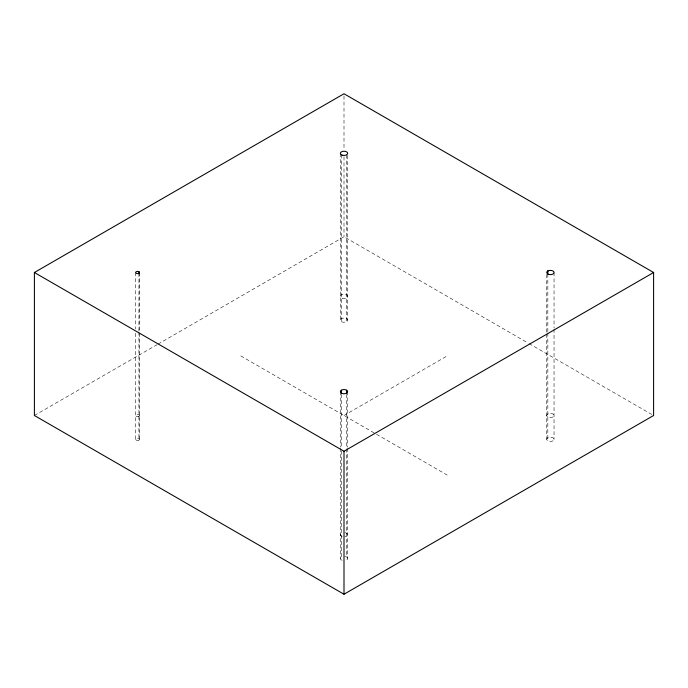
<?xml version="1.0" encoding="UTF-8"?>
<svg xmlns="http://www.w3.org/2000/svg" width="688" height="688" viewBox="0 0 688 688"><rect width="100%" height="100%" fill="white"/><g stroke="black" fill="none" stroke-linecap="round" stroke-linejoin="round"><path stroke-width="0.52" stroke-dasharray="3.44 2.58" d="M138.916 440.122L139.225 439.899A1.901 1.092 0 0 0 138.967 438.574L138.58 438.394A1.901 1.092 0 0 0 136.069 438.686A1.901 1.092 0 0 0 136.353 440.157A1.901 1.092 0 0 0 138.916 440.122L138.942 331.969M34.4 415.5L157.122 344.645M158.051 344.112L344 236.749L528.083 343.037M344 415.5L447.2 355.92M529.02 343.57L651.742 414.425M240.8 355.92L375.614 433.75M376.542 434.283L447.2 475.081M554.046 272.594L554.046 328.09M554.046 329.156L554.046 439.426M547.829 273.979L547.829 331.848M547.829 332.915L547.829 440.819M546.754 274.538L546.754 333.233M546.754 334.299L546.754 439.236M347.646 155.471L347.646 320.169A3.646 2.107 0 0 1 342.177 321.993A3.646 2.107 0 0 1 342.177 318.346A3.646 2.107 0 0 1 347.646 320.169M347.646 391.661L347.646 447.157M347.646 448.223L347.646 558.493A3.646 2.107 0 0 1 344.946 560.531M346.58 154.826L346.58 321.657M346.58 394.448L346.58 447.802M346.58 448.868L346.58 557.005M344 95.89L344 149.244M344 156.718L344 236.749M341.42 154.826L341.42 321.657M341.42 394.448L341.42 446.736M341.42 451.001L341.42 557.005M340.354 153.338L340.354 320.169M340.354 391.661L340.354 447.157M340.354 448.223L340.354 558.493M139.501 272.517L139.501 332.278M139.501 333.345L139.501 439.348M138.942 273.274L138.942 331.487M135.699 272.482L135.699 329.045M135.699 333.31L135.699 439.314M344.946 532.632A3.646 2.107 0 0 1 347.646 534.662A3.646 2.107 0 0 1 344.946 536.7M342.177 536.485A3.646 2.107 0 0 1 342.177 532.839M344.946 556.463A3.646 2.107 0 0 1 347.646 558.493M342.177 560.324A3.646 2.107 0 0 1 342.177 556.669M139.225 416.068L138.916 416.292A1.901 1.092 0 0 1 136.353 416.326A1.901 1.092 0 0 1 136.069 414.855A1.901 1.092 0 0 1 138.58 414.563L138.967 414.735A1.901 1.092 0 0 1 139.225 416.068M547.94 413.944L547.321 414.365A3.646 2.107 0 0 0 547.708 416.919L548.439 417.272A3.646 2.107 0 0 0 553.29 416.782A3.646 2.107 0 0 0 552.868 413.944A3.646 2.107 0 0 0 547.94 413.944M547.94 437.774L547.321 438.196A3.646 2.107 0 0 0 547.708 440.75L548.439 441.111A3.646 2.107 0 0 0 553.29 440.621A3.646 2.107 0 0 0 552.868 437.783A3.646 2.107 0 0 0 547.94 437.774M342.177 298.162A3.646 2.107 0 0 0 347.646 296.339A3.646 2.107 0 0 0 342.177 294.507A3.646 2.107 0 0 0 342.177 298.162"/><path stroke-width="1.03" d="M34.4 272.5L344 93.757L653.6 272.5L653.6 415.5L344 594.243L34.4 415.5L34.4 272.5L344 451.251L653.6 272.5M547.829 271.02L547.829 274.22M346.58 390.173L346.58 393.373M344 451.251L344 594.243M341.42 390.173L341.42 393.373M138.942 271.726L138.942 273.858M139.225 273.067L138.916 273.291A1.901 1.092 0 0 1 136.353 273.325A1.901 1.092 0 0 1 136.069 271.855A1.901 1.092 0 0 1 138.58 271.562L138.967 271.743A1.901 1.092 0 0 1 139.225 273.067M547.94 270.943L547.321 271.364A3.646 2.107 0 0 0 547.708 273.919L548.439 274.28A3.646 2.107 0 0 0 553.29 273.781A3.646 2.107 0 0 0 552.868 270.952A3.646 2.107 0 0 0 547.94 270.943M342.177 393.493A3.646 2.107 0 0 0 347.646 391.661A3.646 2.107 0 0 0 342.177 389.838A3.646 2.107 0 0 0 342.177 393.493M342.177 155.161A3.646 2.107 0 0 0 347.646 153.338A3.646 2.107 0 0 0 342.177 151.515A3.646 2.107 0 0 0 342.177 155.161"/></g></svg>
